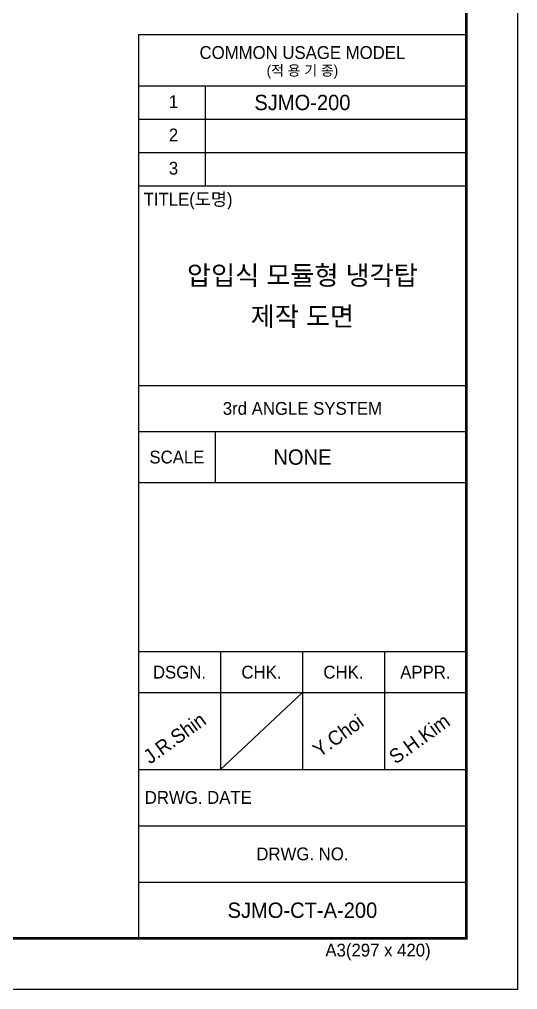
# Model space of a CAD drawing. Header units: millimetres. Extents: x 10706 to 40113, y 7812 to 28607.
# Drawn here: x 33305 to 40113, y 7812 to 21078 of the extents above; entities that cross this region are included whole.
import ezdxf
from ezdxf.enums import TextEntityAlignment as Align

# ---------------------------------------------------------------- set-up
doc = ezdxf.new("R2010")
doc.units = ezdxf.units.MM
doc.layers.add('냉각탑_form', color=1, linetype='Continuous')
doc.layers.add('냉각탑_text', color=3, linetype='Continuous')
doc.styles.add('돋움', font='Dotum.ttf')

msp = doc.modelspace()

# ---------------------------------------------------------------- linework, layer by layer
at = {"layer": 'Defpoints'}
msp.add_lwpolyline([(10705.9, 28607.1), (40113.1, 28607.1), (40113.1, 7812), (10705.9, 7812)], close=True, dxfattribs=at)
at = {"layer": '냉각탑_form'}
for p, q in [((34931.8, 20870.2), (34931.8, 8512.2)), ((34931.8, 20870.2), (39412.9, 20870.2)), ((34931.8, 20170.1), (39412.9, 20170.1)), ((35842.1, 20170.1), (35842.1, 18804.7)), ((34931.8, 19715), (39412.9, 19715)), ((34931.8, 19259.8), (39412.9, 19259.8)), ((34931.8, 18804.7), (39412.9, 18804.7)), ((34931.8, 16074.1), (39412.9, 16074.1)), ((34931.8, 15443.9), (39412.9, 15443.9)), ((35982.1, 15443.9), (35982.1, 14743.7)), ((34931.8, 14743.7), (39412.9, 14743.7)), ((34931.8, 12433.2), (39412.9, 12433.2)), ((36052.1, 12433.2), (36052.1, 10822.8)), ((37172.4, 12433.2), (37172.4, 10822.8)), ((38292.7, 12433.2), (38292.7, 10822.8)), ((34931.8, 11873), (39412.9, 11873)), ((37172.4, 11873), (36052.1, 10822.8)), ((34931.8, 10822.8), (39412.9, 10822.8)), ((34931.8, 10052.6), (39412.9, 10052.6)), ((34931.8, 9282.4), (39412.9, 9282.4))]:
    msp.add_line(p, q, dxfattribs=at)
at = {"layer": '냉각탑_form', "const_width": 35}
msp.add_lwpolyline([(11406.1, 27907), (11406.1, 8512.2), (39412.9, 8512.2), (39412.9, 27907)], close=True, dxfattribs=at)

# ---------------------------------------------------------------- texts
at = {"layer": '냉각탑_form', "style": '돋움'}
for s, height, p in [('COMMON USAGE MODEL', 175.043, (37172.4, 20625.2)), ('(적 용 기 종)', 140.03, (37172.4, 20380.2)), ('3rd ANGLE SYSTEM', 175.043, (37172.4, 15759)), ('SCALE', 175.04, (35457, 15093.8)), ('DSGN.', 175.04, (35492, 12153.1)), ('CHK.', 175.04, (36612.3, 12153.1)), ('CHK.', 175.04, (37732.5, 12153.1)), ('APPR.', 175.04, (38852.8, 12153.1)), ('DRWG. NO.', 175.04, (37172.4, 9667.5))]:
    msp.add_text(s, height=height, dxfattribs=at).set_placement(p, align=Align.MIDDLE_CENTER)
for s, height, p in [('1', 175, (35347, 19866)), ('2', 175, (35347, 19410.8)), ('3', 175, (35347, 18955.7)), ('TITLE(도명)', 175.04, (35002.2, 18532)), ('DRWG. DATE', 175.04, (35018.1, 10352.1)), ('A3(297 x 420)', 175.043, (37486.5, 8264.6))]:
    msp.add_text(s, height=height, dxfattribs=at).set_placement(p)
at = {"layer": '냉각탑_text', "style": '돋움'}
for s, height, p in [('SJMO-200', 210.05, (37172.4, 19942.5)), ('압입식 모듈형 냉각탑', 262.5, (37172.4, 17579.1)), ('제작 도면', 262.5, (37172.4, 17019.1)), ('NONE', 210.05, (37172.4, 15093.8)), ('SJMO-CT-A-200', 210.051, (37172.4, 8897.3))]:
    msp.add_text(s, height=height, dxfattribs=at).set_placement(p, align=Align.MIDDLE_CENTER)
for s, p in [('J.R.Shin', (35090.2, 10886.9)), ('Y.Choi', (37405.5, 10980.3)), ('S.H.Kim', (38446.7, 10886.9))]:
    msp.add_text(s, height=196.05, rotation=35.81856, dxfattribs=at).set_placement(p)

doc.saveas('drawing.dxf')
